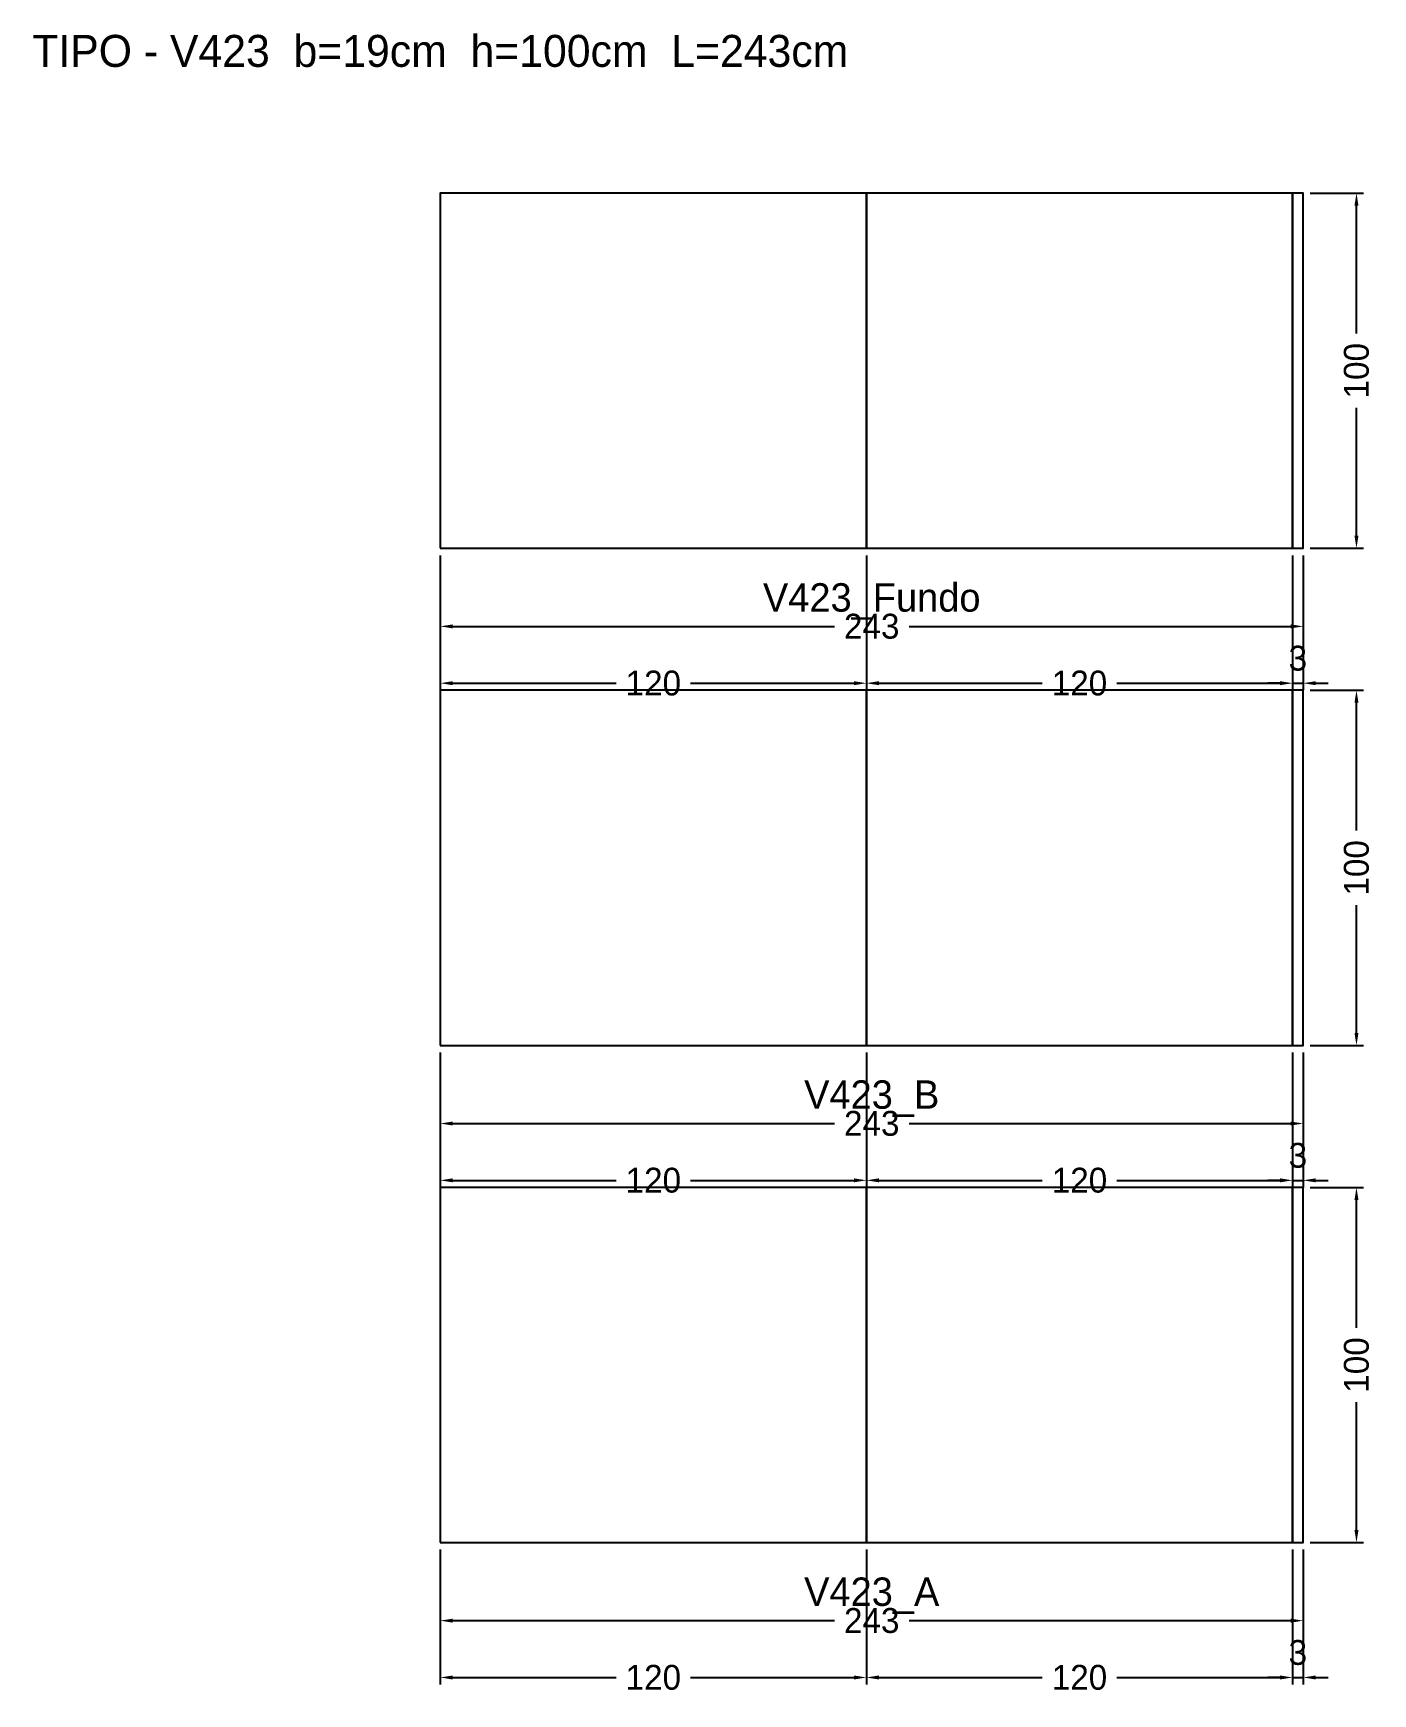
# Model space of a CAD drawing. Header units: metres. Extents: x -115 to 263, y -43 to 425.
import ezdxf

# ---------------------------------------------------------------- set-up
doc = ezdxf.new("R2010")
doc.units = ezdxf.units.M
for name, color, linetype in [('COTA', 3, 'Continuous'), ('NOMENCLATURA', 2, 'Continuous'), ('Paineis', 7, 'Continuous'), ('Texto Secao', 2, 'Continuous')]:
    doc.layers.add(name, color=color, linetype=linetype)
doc.dimstyles.new('COTA_VIG', dxfattribs={"dimtxt": 7, "dimasz": 3.5, "dimexe": 2, "dimexo": 2, "dimgap": 1.5, "dimtad": 1, "dimdec": 1, "dimcen": 2.5, "dimclrd": 3, "dimclre": 3, "dimclrt": 3, "dimazin": 3, "dimtfac": 1, "dimtmove": 0, "dimatfit": 3})

# ---------------------------------------------------------------- blocks, each defined once
blk = doc.blocks.new('_CLOSEDFILLED')
at = {"color": 0, "linetype": 'BYBLOCK'}
blk.add_solid([(-1, 0.16), (0, 0), (-1, -0.16)], dxfattribs=at)
blk = doc.blocks.new('*D1')
at = {"color": 3}
for p, q in [((0, -2), (0, -24)), ((243, -2), (243, -24)), ((3.5, -22), (111, -22)), ((132, -22), (239.5, -22))]:
    blk.add_line(p, q, dxfattribs=at)
at = {"layer": 'Defpoints'}
for p in [(0, 0), (243, 0), (0, -22)]:
    blk.add_point(p, dxfattribs=at)
at = {"layer": 'COTA', "color": 3, "xscale": 3.5, "yscale": 3.5, "rotation": 180}
blk.add_blockref('_CLOSEDFILLED', (0, -22), dxfattribs=at)
at = {"layer": 'COTA', "color": 3, "xscale": 3.5, "yscale": 3.5}
blk.add_blockref('_CLOSEDFILLED', (243, -22), dxfattribs=at)
at = {"layer": 'COTA', "color": 3, "insert": (121.5, -22), "char_height": 7, "attachment_point": 5}
blk.add_mtext('243', dxfattribs=at)
blk = doc.blocks.new('*D2')
at = {"color": 3}
for p, q in [((0, -2), (0, -40)), ((120, -2), (120, -40)), ((3.5, -38), (49.5, -38)), ((70.5, -38), (116.5, -38))]:
    blk.add_line(p, q, dxfattribs=at)
at = {"layer": 'Defpoints'}
for p in [(0, 0), (120, 0), (0, -38)]:
    blk.add_point(p, dxfattribs=at)
at = {"layer": 'COTA', "color": 3, "xscale": 3.5, "yscale": 3.5, "rotation": 180}
blk.add_blockref('_CLOSEDFILLED', (0, -38), dxfattribs=at)
at = {"layer": 'COTA', "color": 3, "xscale": 3.5, "yscale": 3.5}
blk.add_blockref('_CLOSEDFILLED', (120, -38), dxfattribs=at)
at = {"layer": 'COTA', "color": 3, "insert": (60, -38), "char_height": 7, "attachment_point": 5}
blk.add_mtext('120', dxfattribs=at)
blk = doc.blocks.new('*D3')
at = {"color": 3}
for p, q in [((120, -2), (120, -40)), ((240, -2), (240, -40)), ((123.5, -38), (169.5, -38)), ((190.5, -38), (236.5, -38))]:
    blk.add_line(p, q, dxfattribs=at)
at = {"layer": 'Defpoints'}
for p in [(120, 0), (240, 0), (120, -38)]:
    blk.add_point(p, dxfattribs=at)
at = {"layer": 'COTA', "color": 3, "xscale": 3.5, "yscale": 3.5, "rotation": 180}
blk.add_blockref('_CLOSEDFILLED', (120, -38), dxfattribs=at)
at = {"layer": 'COTA', "color": 3, "xscale": 3.5, "yscale": 3.5}
blk.add_blockref('_CLOSEDFILLED', (240, -38), dxfattribs=at)
at = {"layer": 'COTA', "color": 3, "insert": (180, -38), "char_height": 7, "attachment_point": 5}
blk.add_mtext('120', dxfattribs=at)
blk = doc.blocks.new('*D5')
at = {"color": 3}
for p, q in [((245, 100), (260, 100)), ((258, 60.5), (258, 96.5)), ((258, 3.5), (258, 39.5)), ((245, 0), (260, 0))]:
    blk.add_line(p, q, dxfattribs=at)
at = {"layer": 'Defpoints'}
for p in [(243, 100), (243, 0), (258, 0)]:
    blk.add_point(p, dxfattribs=at)
at = {"layer": 'COTA', "color": 3, "xscale": 3.5, "yscale": 3.5}
for p, rotation in [((258, 100), 90), ((258, 0), 270)]:
    blk.add_blockref('_CLOSEDFILLED', p, dxfattribs=dict(at, rotation=rotation))
at = {"layer": 'COTA', "color": 3, "insert": (258, 50), "char_height": 7, "attachment_point": 5, "rotation": 90}
blk.add_mtext('100', dxfattribs=at)
blk = doc.blocks.new('*D6')
at = {"color": 3}
for p, q in [((0, 138), (0, 116)), ((243, 138), (243, 116)), ((3.5, 118), (111, 118)), ((132, 118), (239.5, 118))]:
    blk.add_line(p, q, dxfattribs=at)
at = {"layer": 'Defpoints'}
for p in [(0, 140), (243, 140), (0, 118)]:
    blk.add_point(p, dxfattribs=at)
at = {"layer": 'COTA', "color": 3, "xscale": 3.5, "yscale": 3.5, "rotation": 180}
blk.add_blockref('_CLOSEDFILLED', (0, 118), dxfattribs=at)
at = {"layer": 'COTA', "color": 3, "xscale": 3.5, "yscale": 3.5}
blk.add_blockref('_CLOSEDFILLED', (243, 118), dxfattribs=at)
at = {"layer": 'COTA', "color": 3, "insert": (121.5, 118), "char_height": 7, "attachment_point": 5}
blk.add_mtext('243', dxfattribs=at)
blk = doc.blocks.new('*D7')
at = {"color": 3}
for p, q in [((0, 138), (0, 100)), ((120, 138), (120, 100)), ((3.5, 102), (49.5, 102)), ((70.5, 102), (116.5, 102))]:
    blk.add_line(p, q, dxfattribs=at)
at = {"layer": 'Defpoints'}
for p in [(0, 140), (120, 140), (0, 102)]:
    blk.add_point(p, dxfattribs=at)
at = {"layer": 'COTA', "color": 3, "xscale": 3.5, "yscale": 3.5, "rotation": 180}
blk.add_blockref('_CLOSEDFILLED', (0, 102), dxfattribs=at)
at = {"layer": 'COTA', "color": 3, "xscale": 3.5, "yscale": 3.5}
blk.add_blockref('_CLOSEDFILLED', (120, 102), dxfattribs=at)
at = {"layer": 'COTA', "color": 3, "insert": (60, 102), "char_height": 7, "attachment_point": 5}
blk.add_mtext('120', dxfattribs=at)
blk = doc.blocks.new('*D8')
at = {"color": 3}
for p, q in [((120, 138), (120, 100)), ((240, 138), (240, 100)), ((123.5, 102), (169.5, 102)), ((190.5, 102), (236.5, 102))]:
    blk.add_line(p, q, dxfattribs=at)
at = {"layer": 'Defpoints'}
for p in [(120, 140), (240, 140), (120, 102)]:
    blk.add_point(p, dxfattribs=at)
at = {"layer": 'COTA', "color": 3, "xscale": 3.5, "yscale": 3.5, "rotation": 180}
blk.add_blockref('_CLOSEDFILLED', (120, 102), dxfattribs=at)
at = {"layer": 'COTA', "color": 3, "xscale": 3.5, "yscale": 3.5}
blk.add_blockref('_CLOSEDFILLED', (240, 102), dxfattribs=at)
at = {"layer": 'COTA', "color": 3, "insert": (180, 102), "char_height": 7, "attachment_point": 5}
blk.add_mtext('120', dxfattribs=at)
blk = doc.blocks.new('*D10')
at = {"color": 3}
for p, q in [((245, 240), (260, 240)), ((258, 200.5), (258, 236.5)), ((258, 143.5), (258, 179.5)), ((245, 140), (260, 140))]:
    blk.add_line(p, q, dxfattribs=at)
at = {"layer": 'Defpoints'}
for p in [(243, 240), (243, 140), (258, 140)]:
    blk.add_point(p, dxfattribs=at)
at = {"layer": 'COTA', "color": 3, "xscale": 3.5, "yscale": 3.5}
for p, rotation in [((258, 240), 90), ((258, 140), 270)]:
    blk.add_blockref('_CLOSEDFILLED', p, dxfattribs=dict(at, rotation=rotation))
at = {"layer": 'COTA', "color": 3, "insert": (258, 190), "char_height": 7, "attachment_point": 5, "rotation": 90}
blk.add_mtext('100', dxfattribs=at)
blk = doc.blocks.new('*D11')
at = {"color": 3}
for p, q in [((0, 278), (0, 256)), ((243, 278), (243, 256)), ((3.5, 258), (111, 258)), ((132, 258), (239.5, 258))]:
    blk.add_line(p, q, dxfattribs=at)
at = {"layer": 'Defpoints'}
for p in [(0, 280), (243, 280), (0, 258)]:
    blk.add_point(p, dxfattribs=at)
at = {"layer": 'COTA', "color": 3, "xscale": 3.5, "yscale": 3.5, "rotation": 180}
blk.add_blockref('_CLOSEDFILLED', (0, 258), dxfattribs=at)
at = {"layer": 'COTA', "color": 3, "xscale": 3.5, "yscale": 3.5}
blk.add_blockref('_CLOSEDFILLED', (243, 258), dxfattribs=at)
at = {"layer": 'COTA', "color": 3, "insert": (121.5, 258), "char_height": 7, "attachment_point": 5}
blk.add_mtext('243', dxfattribs=at)
blk = doc.blocks.new('*D12')
at = {"color": 3}
for p, q in [((0, 278), (0, 240)), ((120, 278), (120, 240)), ((3.5, 242), (49.5, 242)), ((70.5, 242), (116.5, 242))]:
    blk.add_line(p, q, dxfattribs=at)
at = {"layer": 'Defpoints'}
for p in [(0, 280), (120, 280), (0, 242)]:
    blk.add_point(p, dxfattribs=at)
at = {"layer": 'COTA', "color": 3, "xscale": 3.5, "yscale": 3.5, "rotation": 180}
blk.add_blockref('_CLOSEDFILLED', (0, 242), dxfattribs=at)
at = {"layer": 'COTA', "color": 3, "xscale": 3.5, "yscale": 3.5}
blk.add_blockref('_CLOSEDFILLED', (120, 242), dxfattribs=at)
at = {"layer": 'COTA', "color": 3, "insert": (60, 242), "char_height": 7, "attachment_point": 5}
blk.add_mtext('120', dxfattribs=at)
blk = doc.blocks.new('*D13')
at = {"color": 3}
for p, q in [((120, 278), (120, 240)), ((240, 278), (240, 240)), ((123.5, 242), (169.5, 242)), ((190.5, 242), (236.5, 242))]:
    blk.add_line(p, q, dxfattribs=at)
at = {"layer": 'Defpoints'}
for p in [(120, 280), (240, 280), (120, 242)]:
    blk.add_point(p, dxfattribs=at)
at = {"layer": 'COTA', "color": 3, "xscale": 3.5, "yscale": 3.5, "rotation": 180}
blk.add_blockref('_CLOSEDFILLED', (120, 242), dxfattribs=at)
at = {"layer": 'COTA', "color": 3, "xscale": 3.5, "yscale": 3.5}
blk.add_blockref('_CLOSEDFILLED', (240, 242), dxfattribs=at)
at = {"layer": 'COTA', "color": 3, "insert": (180, 242), "char_height": 7, "attachment_point": 5}
blk.add_mtext('120', dxfattribs=at)
blk = doc.blocks.new('*D15')
at = {"color": 3}
for p, q in [((245, 380), (260, 380)), ((258, 340.5), (258, 376.5)), ((258, 283.5), (258, 319.5)), ((245, 280), (260, 280))]:
    blk.add_line(p, q, dxfattribs=at)
at = {"layer": 'Defpoints'}
for p in [(243, 380), (243, 280), (258, 280)]:
    blk.add_point(p, dxfattribs=at)
at = {"layer": 'COTA', "color": 3, "xscale": 3.5, "yscale": 3.5}
for p, rotation in [((258, 380), 90), ((258, 280), 270)]:
    blk.add_blockref('_CLOSEDFILLED', p, dxfattribs=dict(at, rotation=rotation))
at = {"layer": 'COTA', "color": 3, "insert": (258, 330), "char_height": 7, "attachment_point": 5, "rotation": 90}
blk.add_mtext('100', dxfattribs=at)

msp = doc.modelspace()

# ---------------------------------------------------------------- linework, layer by layer
at = {"layer": 'Paineis'}
for points in [[(0, 280), (120, 280), (120, 380), (0, 380)], [(120, 280), (240, 280), (240, 380), (120, 380)], [(240, 280), (243, 280), (243, 380), (240, 380)], [(0, 140), (120, 140), (120, 240), (0, 240)], [(120, 140), (240, 140), (240, 240), (120, 240)], [(240, 140), (243, 140), (243, 240), (240, 240)], [(0, 0), (120, 0), (120, 100), (0, 100)], [(120, 0), (240, 0), (240, 100), (120, 100)], [(240, 0), (243, 0), (243, 100), (240, 100)]]:
    msp.add_lwpolyline(points, close=True, dxfattribs=at)

# ---------------------------------------------------------------- texts
at = {"layer": 'NOMENCLATURA', "insert": (0, 420), "char_height": 9, "width": 263, "attachment_point": 5}
msp.add_mtext('TIPO - V423  b=19cm  h=100cm  L=243cm', dxfattribs=at)
at = {"layer": 'Texto Secao', "char_height": 8, "width": 263, "attachment_point": 5}
for s, insert in [('V423_Fundo', (121.5, 265)), ('V423_B', (121.5, 125)), ('V423_A', (121.5, -15))]:
    msp.add_mtext(s, dxfattribs=dict(at, insert=insert))

# ---------------------------------------------------------------- dimensions: what is measured, and where the dimension line sits
at = {"layer": 'COTA'}
for base, p1, p2, picture, middle in [((258, 280), (243, 280), (243, 380), '*D15', (258, 330)), ((258, 140), (243, 140), (243, 240), '*D10', (258, 190)), ((258, 0), (243, 0), (243, 100), '*D5', (258, 50))]:
    dim = msp.add_linear_dim(base=base, p1=p1, p2=p2, angle=90, dimstyle='COTA_VIG', dxfattribs=at)
    dim.commit()
    dim.dimension.update_dxf_attribs({"geometry": picture, "text_midpoint": middle})
for base, p1, p2, picture, middle in [((0, 258), (0, 280), (243, 280), '*D11', (121.5, 258)), ((0, 242), (0, 280), (120, 280), '*D12', (60, 242)), ((120, 242), (120, 280), (240, 280), '*D13', (180, 242)), ((0, 118), (0, 140), (243, 140), '*D6', (121.5, 118)), ((0, 102), (0, 140), (120, 140), '*D7', (60, 102)), ((120, 102), (120, 140), (240, 140), '*D8', (180, 102)), ((0, -22), (0, 0), (243, 0), '*D1', (121.5, -22)), ((0, -38), (0, 0), (120, 0), '*D2', (60, -38)), ((120, -38), (120, 0), (240, 0), '*D3', (180, -38))]:
    dim = msp.add_linear_dim(base=base, p1=p1, p2=p2, dimstyle='COTA_VIG', dxfattribs=at)
    dim.commit()
    dim.dimension.update_dxf_attribs({"geometry": picture, "text_midpoint": middle})
for base, p1, p2 in [((240, 242), (240, 280), (243, 280)), ((240, 102), (240, 140), (243, 140)), ((240, -38), (240, 0), (243, 0))]:
    msp.add_linear_dim(base=base, p1=p1, p2=p2, dimstyle='COTA_VIG', dxfattribs=at).render()

doc.saveas('drawing.dxf')
